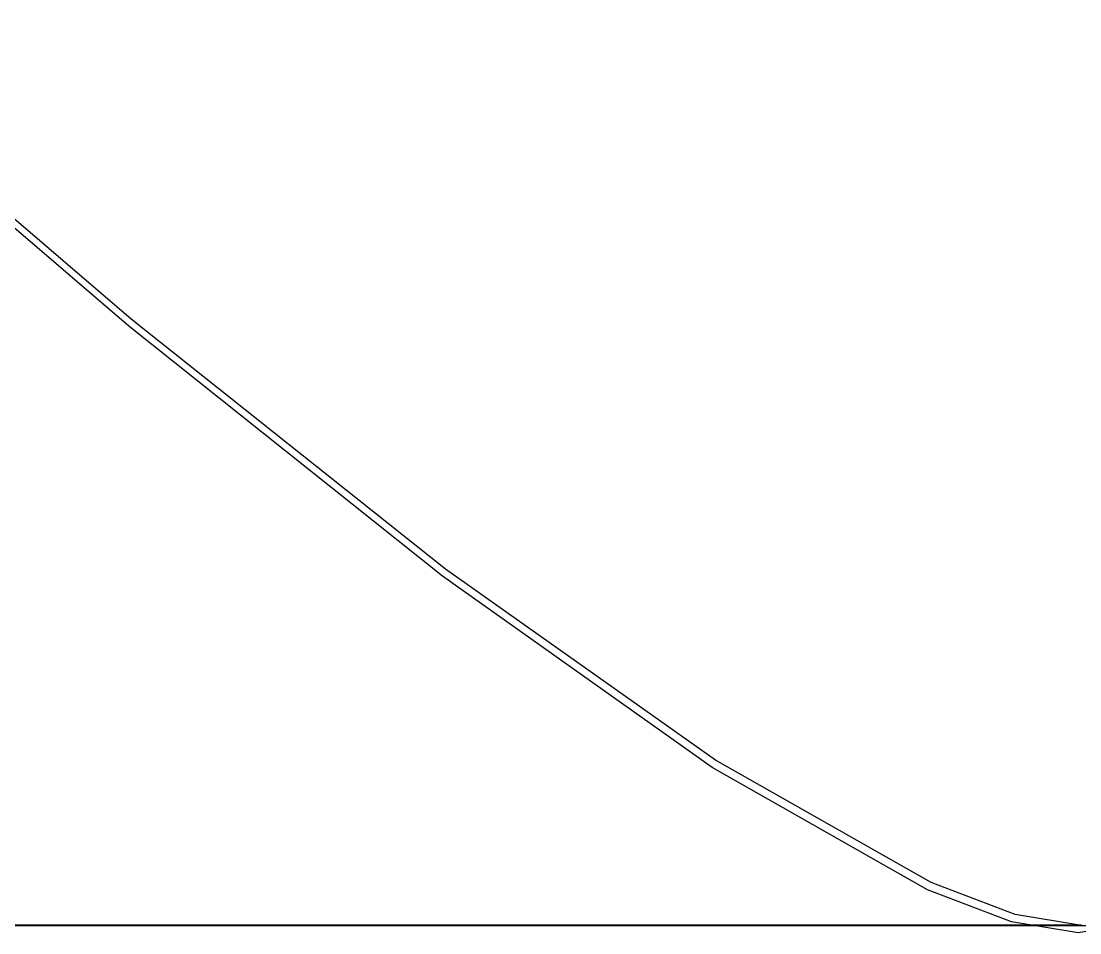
# Model space of a CAD drawing. Extents: x 0 to 141, y -114 to 28.
# Drawn here: x 53.67 to 70.53, y -113.93 to -99.41 of the extents above; entities that cross this region are included whole.
import ezdxf

# ---------------------------------------------------------------- set-up
doc = ezdxf.new("R2010")
doc.units = 0

msp = doc.modelspace()

# ---------------------------------------------------------------- linework, layer by layer
at = {"layer": 'Layer 1'}
for p, q in [((55.419989, -104.157077), (49.873107, -99.409149)), ((55.419989, -104.157077), (49.873107, -99.409149)), ((55.419989, -104.157077), (49.873107, -99.409149)), ((55.419989, -104.157077), (49.873107, -99.409149)), ((55.419989, -104.157077), (49.873107, -99.409149)), ((55.419989, -104.157077), (49.873107, -99.409149)), ((55.419989, -104.157077), (49.873107, -99.409149)), ((55.419989, -104.157077), (49.873107, -99.409149)), ((55.419989, -104.157077), (49.873107, -99.409149)), ((55.419989, -104.157077), (49.873107, -99.409149)), ((55.419989, -104.157077), (49.873107, -99.409149)), ((55.419989, -104.157077), (49.873107, -99.409149)), ((55.419989, -104.157077), (49.873107, -99.409149)), ((55.419989, -104.157077), (49.873107, -99.409149)), ((55.419989, -104.157077), (49.873107, -99.409149)), ((55.419989, -104.157077), (49.873107, -99.409149)), ((55.419989, -104.157077), (49.873107, -99.409149)), ((55.419989, -104.157077), (49.873107, -99.409149)), ((55.419989, -104.157077), (49.873107, -99.409149)), ((55.419989, -104.157077), (49.873107, -99.409149)), ((55.419989, -104.157077), (49.873107, -99.409149)), ((55.419989, -104.157077), (49.873107, -99.409149)), ((55.419989, -104.157077), (49.873107, -99.409149)), ((55.419989, -104.157077), (49.873107, -99.409149)), ((55.419989, -104.157077), (49.873107, -99.409149)), ((55.419989, -104.157077), (49.873107, -99.409149)), ((55.419989, -104.157077), (49.873107, -99.409149)), ((55.419989, -104.157077), (49.873107, -99.409149)), ((55.419989, -104.157077), (49.873107, -99.409149)), ((55.419989, -104.157077), (49.873107, -99.409149)), ((55.419989, -104.157077), (49.873107, -99.409149)), ((55.419989, -104.157077), (49.873107, -99.409149)), ((55.419989, -104.157077), (49.873107, -99.409149)), ((55.419989, -104.157077), (49.873107, -99.409149)), ((55.421423, -104.157512), (49.874614, -99.409773)), ((55.421423, -104.157512), (49.874614, -99.409773)), ((55.421423, -104.157512), (49.874614, -99.409773)), ((55.421423, -104.157512), (49.874614, -99.409773)), ((55.421423, -104.157512), (49.874614, -99.409773)), ((55.421423, -104.157512), (49.874614, -99.409773)), ((55.421423, -104.157512), (49.874614, -99.409773)), ((55.421423, -104.157512), (49.874614, -99.409773)), ((55.421423, -104.157512), (49.874614, -99.409773)), ((55.421423, -104.157512), (49.874614, -99.409773)), ((55.421423, -104.157512), (49.874614, -99.409773)), ((55.421423, -104.157512), (49.874614, -99.409773)), ((55.421423, -104.157512), (49.874614, -99.409773)), ((55.421423, -104.157512), (49.874614, -99.409773)), ((55.421423, -104.157512), (49.874614, -99.409773)), ((55.421423, -104.157512), (49.874614, -99.409773)), ((55.421423, -104.157512), (49.874614, -99.409773)), ((55.421423, -104.157512), (49.874614, -99.409773)), ((55.421423, -104.157512), (49.874614, -99.409773)), ((55.421423, -104.157512), (49.874614, -99.409773)), ((55.421423, -104.157512), (49.874614, -99.409773)), ((55.421423, -104.157512), (49.874614, -99.409773)), ((55.421423, -104.157512), (49.874614, -99.409773)), ((55.421423, -104.157512), (49.874614, -99.409773)), ((55.421423, -104.157512), (49.874614, -99.409773)), ((55.421423, -104.157512), (49.874614, -99.409773)), ((55.421423, -104.157512), (49.874614, -99.409773)), ((55.421423, -104.157512), (49.874614, -99.409773)), ((55.421423, -104.157512), (49.874614, -99.409773)), ((55.421423, -104.157512), (49.874614, -99.409773)), ((55.421423, -104.157512), (49.874614, -99.409773)), ((55.421423, -104.157512), (49.874614, -99.409773)), ((55.421423, -104.157512), (49.874614, -99.409773)), ((55.421423, -104.157512), (49.874614, -99.409773)), ((55.421423, -104.157512), (49.874614, -99.409773)), ((55.421423, -104.157512), (49.874614, -99.409773)), ((55.421423, -104.157512), (49.874614, -99.409773)), ((55.421508, -104.157625), (49.874702, -99.409935)), ((55.421508, -104.157625), (49.874702, -99.409935)), ((55.421508, -104.157625), (49.874702, -99.409935)), ((55.421508, -104.157625), (49.874702, -99.409935)), ((55.421508, -104.157625), (49.874702, -99.409935)), ((55.421508, -104.157625), (49.874702, -99.409935)), ((55.421508, -104.157625), (49.874702, -99.409935)), ((55.421508, -104.157625), (49.874702, -99.409935)), ((55.421508, -104.157625), (49.874702, -99.409935)), ((55.421508, -104.157625), (49.874702, -99.409935)), ((55.421508, -104.157625), (49.874702, -99.409935)), ((55.421508, -104.157625), (49.874702, -99.409935)), ((55.421508, -104.157625), (49.874702, -99.409935)), ((55.421508, -104.157625), (49.874702, -99.409935)), ((55.421508, -104.157625), (49.874702, -99.409935)), ((55.421508, -104.157625), (49.874702, -99.409935)), ((55.421508, -104.157625), (49.874702, -99.409935)), ((55.421508, -104.157625), (49.874702, -99.409935)), ((55.421508, -104.157625), (49.874702, -99.409935)), ((55.421508, -104.157625), (49.874702, -99.409935)), ((55.421508, -104.157625), (49.874702, -99.409935)), ((55.421508, -104.157625), (49.874702, -99.409935)), ((55.421508, -104.157625), (49.874702, -99.409935)), ((55.421508, -104.157625), (49.874702, -99.409935)), ((55.421508, -104.157625), (49.874702, -99.409935)), ((55.421508, -104.157625), (49.874702, -99.409935)), ((55.421508, -104.157625), (49.874702, -99.409935)), ((55.421508, -104.157625), (49.874702, -99.409935)), ((55.421508, -104.157625), (49.874702, -99.409935)), ((55.421508, -104.157625), (49.874702, -99.409935)), ((55.421508, -104.157625), (49.874702, -99.409935)), ((55.421508, -104.157625), (49.874702, -99.409935)), ((55.421508, -104.157625), (49.874702, -99.409935)), ((55.421508, -104.157625), (49.874702, -99.409935)), ((55.421508, -104.157625), (49.874702, -99.409935)), ((55.421508, -104.157625), (49.874702, -99.409935)), ((55.421508, -104.157625), (49.874702, -99.409935)), ((55.421508, -104.157625), (49.874702, -99.409935)), ((55.421508, -104.157625), (49.874702, -99.409935)), ((55.421508, -104.157625), (49.874702, -99.409935)), ((55.380076, -104.266839), (49.8414, -99.514891)), ((60.42555, -108.135237), (55.419989, -104.157077)), ((60.42555, -108.135237), (55.419989, -104.157077)), ((60.42555, -108.135237), (55.419989, -104.157077)), ((60.42555, -108.135237), (55.419989, -104.157077)), ((60.42555, -108.135237), (55.419989, -104.157077)), ((60.42555, -108.135237), (55.419989, -104.157077)), ((60.42555, -108.135237), (55.419989, -104.157077)), ((60.42555, -108.135237), (55.419989, -104.157077)), ((60.42555, -108.135237), (55.419989, -104.157077)), ((60.42555, -108.135237), (55.419989, -104.157077)), ((60.42555, -108.135237), (55.419989, -104.157077)), ((60.42555, -108.135237), (55.419989, -104.157077)), ((60.42555, -108.135237), (55.419989, -104.157077)), ((60.42555, -108.135237), (55.419989, -104.157077)), ((60.42555, -108.135237), (55.419989, -104.157077)), ((60.42555, -108.135237), (55.419989, -104.157077)), ((60.42555, -108.135237), (55.419989, -104.157077)), ((60.42555, -108.135237), (55.419989, -104.157077)), ((60.42555, -108.135237), (55.419989, -104.157077)), ((60.42555, -108.135237), (55.419989, -104.157077)), ((60.42555, -108.135237), (55.419989, -104.157077)), ((60.42555, -108.135237), (55.419989, -104.157077)), ((60.42555, -108.135237), (55.419989, -104.157077)), ((60.42555, -108.135237), (55.419989, -104.157077)), ((60.42555, -108.135237), (55.419989, -104.157077)), ((60.42555, -108.135237), (55.419989, -104.157077)), ((60.42555, -108.135237), (55.419989, -104.157077)), ((60.42555, -108.135237), (55.419989, -104.157077)), ((60.42555, -108.135237), (55.419989, -104.157077)), ((60.42555, -108.135237), (55.419989, -104.157077)), ((60.42555, -108.135237), (55.419989, -104.157077)), ((60.42555, -108.135237), (55.419989, -104.157077)), ((60.42555, -108.135237), (55.419989, -104.157077)), ((60.42555, -108.135237), (55.419989, -104.157077)), ((60.426812, -108.135503), (55.421423, -104.157512)), ((60.426812, -108.135503), (55.421423, -104.157512)), ((60.426812, -108.135503), (55.421423, -104.157512)), ((60.426812, -108.135503), (55.421423, -104.157512)), ((60.426812, -108.135503), (55.421423, -104.157512)), ((60.426812, -108.135503), (55.421423, -104.157512)), ((60.426812, -108.135503), (55.421423, -104.157512)), ((60.426812, -108.135503), (55.421423, -104.157512)), ((60.426812, -108.135503), (55.421423, -104.157512)), ((60.426812, -108.135503), (55.421423, -104.157512)), ((60.426812, -108.135503), (55.421423, -104.157512)), ((60.426812, -108.135503), (55.421423, -104.157512)), ((60.426812, -108.135503), (55.421423, -104.157512)), ((60.426812, -108.135503), (55.421423, -104.157512)), ((60.426812, -108.135503), (55.421423, -104.157512)), ((60.426812, -108.135503), (55.421423, -104.157512)), ((60.426812, -108.135503), (55.421423, -104.157512)), ((60.426812, -108.135503), (55.421423, -104.157512)), ((60.426812, -108.135503), (55.421423, -104.157512)), ((60.426812, -108.135503), (55.421423, -104.157512)), ((60.426812, -108.135503), (55.421423, -104.157512)), ((60.426812, -108.135503), (55.421423, -104.157512)), ((60.426812, -108.135503), (55.421423, -104.157512)), ((60.426812, -108.135503), (55.421423, -104.157512)), ((60.426812, -108.135503), (55.421423, -104.157512)), ((60.426812, -108.135503), (55.421423, -104.157512)), ((60.426812, -108.135503), (55.421423, -104.157512)), ((60.426812, -108.135503), (55.421423, -104.157512)), ((60.426812, -108.135503), (55.421423, -104.157512)), ((60.426812, -108.135503), (55.421423, -104.157512)), ((60.426812, -108.135503), (55.421423, -104.157512)), ((60.426812, -108.135503), (55.421423, -104.157512)), ((60.426812, -108.135503), (55.421423, -104.157512)), ((60.426812, -108.135503), (55.421423, -104.157512)), ((60.426812, -108.135503), (55.421423, -104.157512)), ((60.426812, -108.135503), (55.421423, -104.157512)), ((60.426812, -108.135503), (55.421423, -104.157512)), ((60.426887, -108.135572), (55.421508, -104.157625)), ((60.426887, -108.135572), (55.421508, -104.157625)), ((60.426887, -108.135572), (55.421508, -104.157625)), ((60.426887, -108.135572), (55.421508, -104.157625)), ((60.426887, -108.135572), (55.421508, -104.157625)), ((60.426887, -108.135572), (55.421508, -104.157625)), ((60.426887, -108.135572), (55.421508, -104.157625)), ((60.426887, -108.135572), (55.421508, -104.157625)), ((60.426887, -108.135572), (55.421508, -104.157625)), ((60.426887, -108.135572), (55.421508, -104.157625)), ((60.426887, -108.135572), (55.421508, -104.157625)), ((60.426887, -108.135572), (55.421508, -104.157625)), ((60.426887, -108.135572), (55.421508, -104.157625)), ((60.426887, -108.135572), (55.421508, -104.157625)), ((60.426887, -108.135572), (55.421508, -104.157625)), ((60.426887, -108.135572), (55.421508, -104.157625)), ((60.426887, -108.135572), (55.421508, -104.157625)), ((60.426887, -108.135572), (55.421508, -104.157625)), ((60.426887, -108.135572), (55.421508, -104.157625)), ((60.426887, -108.135572), (55.421508, -104.157625)), ((60.426887, -108.135572), (55.421508, -104.157625)), ((60.426887, -108.135572), (55.421508, -104.157625)), ((60.426887, -108.135572), (55.421508, -104.157625)), ((60.426887, -108.135572), (55.421508, -104.157625)), ((60.426887, -108.135572), (55.421508, -104.157625)), ((60.426887, -108.135572), (55.421508, -104.157625)), ((60.426887, -108.135572), (55.421508, -104.157625)), ((60.426887, -108.135572), (55.421508, -104.157625)), ((60.426887, -108.135572), (55.421508, -104.157625)), ((60.426887, -108.135572), (55.421508, -104.157625)), ((60.426887, -108.135572), (55.421508, -104.157625)), ((60.426887, -108.135572), (55.421508, -104.157625)), ((60.426887, -108.135572), (55.421508, -104.157625)), ((60.426887, -108.135572), (55.421508, -104.157625)), ((60.426887, -108.135572), (55.421508, -104.157625)), ((60.426887, -108.135572), (55.421508, -104.157625)), ((60.426887, -108.135572), (55.421508, -104.157625)), ((60.426887, -108.135572), (55.421508, -104.157625)), ((60.426887, -108.135572), (55.421508, -104.157625)), ((60.426887, -108.135572), (55.421508, -104.157625)), ((60.378595, -108.248383), (55.380076, -104.266839)), ((64.725909, -111.17972), (60.42555, -108.135237)), ((64.725909, -111.17972), (60.42555, -108.135237)), ((64.725909, -111.17972), (60.42555, -108.135237)), ((64.725909, -111.17972), (60.42555, -108.135237)), ((64.725909, -111.17972), (60.42555, -108.135237)), ((64.725909, -111.17972), (60.42555, -108.135237)), ((64.725909, -111.17972), (60.42555, -108.135237)), ((64.725909, -111.17972), (60.42555, -108.135237)), ((64.725909, -111.17972), (60.42555, -108.135237)), ((64.725909, -111.17972), (60.42555, -108.135237)), ((64.725909, -111.17972), (60.42555, -108.135237)), ((64.725909, -111.17972), (60.42555, -108.135237)), ((64.725909, -111.17972), (60.42555, -108.135237)), ((64.725909, -111.17972), (60.42555, -108.135237)), ((64.725909, -111.17972), (60.42555, -108.135237)), ((64.725909, -111.17972), (60.42555, -108.135237)), ((64.725909, -111.17972), (60.42555, -108.135237)), ((64.725909, -111.17972), (60.42555, -108.135237)), ((64.725909, -111.17972), (60.42555, -108.135237)), ((64.725909, -111.17972), (60.42555, -108.135237)), ((64.725909, -111.17972), (60.42555, -108.135237)), ((64.725909, -111.17972), (60.42555, -108.135237)), ((64.725909, -111.17972), (60.42555, -108.135237)), ((64.725909, -111.17972), (60.42555, -108.135237)), ((64.725909, -111.17972), (60.42555, -108.135237)), ((64.725909, -111.17972), (60.42555, -108.135237)), ((64.725909, -111.17972), (60.42555, -108.135237)), ((64.725909, -111.17972), (60.42555, -108.135237)), ((64.725909, -111.17972), (60.42555, -108.135237)), ((64.725909, -111.17972), (60.42555, -108.135237)), ((64.725909, -111.17972), (60.42555, -108.135237)), ((64.725909, -111.17972), (60.42555, -108.135237)), ((64.725909, -111.17972), (60.42555, -108.135237)), ((64.725909, -111.17972), (60.42555, -108.135237)), ((64.726885, -111.179847), (60.426812, -108.135503)), ((64.726885, -111.179847), (60.426812, -108.135503)), ((64.726885, -111.179847), (60.426812, -108.135503)), ((64.726885, -111.179847), (60.426812, -108.135503)), ((64.726885, -111.179847), (60.426812, -108.135503)), ((64.726885, -111.179847), (60.426812, -108.135503)), ((64.726885, -111.179847), (60.426812, -108.135503)), ((64.726885, -111.179847), (60.426812, -108.135503)), ((64.726885, -111.179847), (60.426812, -108.135503)), ((64.726885, -111.179847), (60.426812, -108.135503)), ((64.726885, -111.179847), (60.426812, -108.135503)), ((64.726885, -111.179847), (60.426812, -108.135503)), ((64.726885, -111.179847), (60.426812, -108.135503)), ((64.726885, -111.179847), (60.426812, -108.135503)), ((64.726885, -111.179847), (60.426812, -108.135503)), ((64.726885, -111.179847), (60.426812, -108.135503)), ((64.726885, -111.179847), (60.426812, -108.135503)), ((64.726885, -111.179847), (60.426812, -108.135503)), ((64.726885, -111.179847), (60.426812, -108.135503)), ((64.726885, -111.179847), (60.426812, -108.135503)), ((64.726885, -111.179847), (60.426812, -108.135503)), ((64.726885, -111.179847), (60.426812, -108.135503)), ((64.726885, -111.179847), (60.426812, -108.135503)), ((64.726885, -111.179847), (60.426812, -108.135503)), ((64.726885, -111.179847), (60.426812, -108.135503)), ((64.726885, -111.179847), (60.426812, -108.135503)), ((64.726885, -111.179847), (60.426812, -108.135503)), ((64.726885, -111.179847), (60.426812, -108.135503)), ((64.726885, -111.179847), (60.426812, -108.135503)), ((64.726885, -111.179847), (60.426812, -108.135503)), ((64.726885, -111.179847), (60.426812, -108.135503)), ((64.726885, -111.179847), (60.426812, -108.135503)), ((64.726885, -111.179847), (60.426812, -108.135503)), ((64.726885, -111.179847), (60.426812, -108.135503)), ((64.726885, -111.179847), (60.426812, -108.135503)), ((64.726885, -111.179847), (60.426812, -108.135503)), ((64.726885, -111.179847), (60.426812, -108.135503)), ((64.726942, -111.17988), (60.426887, -108.135572)), ((64.726942, -111.17988), (60.426887, -108.135572)), ((64.726942, -111.17988), (60.426887, -108.135572)), ((64.726942, -111.17988), (60.426887, -108.135572)), ((64.726942, -111.17988), (60.426887, -108.135572)), ((64.726942, -111.17988), (60.426887, -108.135572)), ((64.726942, -111.17988), (60.426887, -108.135572)), ((64.726942, -111.17988), (60.426887, -108.135572)), ((64.726942, -111.17988), (60.426887, -108.135572)), ((64.726942, -111.17988), (60.426887, -108.135572)), ((64.726942, -111.17988), (60.426887, -108.135572)), ((64.726942, -111.17988), (60.426887, -108.135572)), ((64.726942, -111.17988), (60.426887, -108.135572)), ((64.726942, -111.17988), (60.426887, -108.135572)), ((64.726942, -111.17988), (60.426887, -108.135572)), ((64.726942, -111.17988), (60.426887, -108.135572)), ((64.726942, -111.17988), (60.426887, -108.135572)), ((64.726942, -111.17988), (60.426887, -108.135572)), ((64.726942, -111.17988), (60.426887, -108.135572)), ((64.726942, -111.17988), (60.426887, -108.135572)), ((64.726942, -111.17988), (60.426887, -108.135572)), ((64.726942, -111.17988), (60.426887, -108.135572)), ((64.726942, -111.17988), (60.426887, -108.135572)), ((64.726942, -111.17988), (60.426887, -108.135572)), ((64.726942, -111.17988), (60.426887, -108.135572)), ((64.726942, -111.17988), (60.426887, -108.135572)), ((64.726942, -111.17988), (60.426887, -108.135572)), ((64.726942, -111.17988), (60.426887, -108.135572)), ((64.726942, -111.17988), (60.426887, -108.135572)), ((64.726942, -111.17988), (60.426887, -108.135572)), ((64.726942, -111.17988), (60.426887, -108.135572)), ((64.726942, -111.17988), (60.426887, -108.135572)), ((64.726942, -111.17988), (60.426887, -108.135572)), ((64.726942, -111.17988), (60.426887, -108.135572)), ((64.726942, -111.17988), (60.426887, -108.135572)), ((64.726942, -111.17988), (60.426887, -108.135572)), ((64.726942, -111.17988), (60.426887, -108.135572)), ((64.726942, -111.17988), (60.426887, -108.135572)), ((64.726942, -111.17988), (60.426887, -108.135572)), ((64.726942, -111.17988), (60.426887, -108.135572)), ((64.673375, -111.295464), (60.378595, -108.248383)), ((68.157186, -113.126611), (64.725909, -111.17972)), ((68.157186, -113.126611), (64.725909, -111.17972)), ((68.157186, -113.126611), (64.725909, -111.17972)), ((68.157186, -113.126611), (64.725909, -111.17972)), ((68.157186, -113.126611), (64.725909, -111.17972)), ((68.157186, -113.126611), (64.725909, -111.17972)), ((68.157186, -113.126611), (64.725909, -111.17972)), ((68.157186, -113.126611), (64.725909, -111.17972)), ((68.157186, -113.126611), (64.725909, -111.17972)), ((68.157186, -113.126611), (64.725909, -111.17972)), ((68.157186, -113.126611), (64.725909, -111.17972)), ((68.157186, -113.126611), (64.725909, -111.17972)), ((68.157186, -113.126611), (64.725909, -111.17972)), ((68.157186, -113.126611), (64.725909, -111.17972)), ((68.157186, -113.126611), (64.725909, -111.17972)), ((68.157186, -113.126611), (64.725909, -111.17972)), ((68.157186, -113.126611), (64.725909, -111.17972)), ((68.157186, -113.126611), (64.725909, -111.17972)), ((68.157186, -113.126611), (64.725909, -111.17972)), ((68.157186, -113.126611), (64.725909, -111.17972)), ((68.157186, -113.126611), (64.725909, -111.17972)), ((68.157186, -113.126611), (64.725909, -111.17972)), ((68.157186, -113.126611), (64.725909, -111.17972)), ((68.157186, -113.126611), (64.725909, -111.17972)), ((68.157186, -113.126611), (64.725909, -111.17972)), ((68.157186, -113.126611), (64.725909, -111.17972)), ((68.157186, -113.126611), (64.725909, -111.17972)), ((68.157186, -113.126611), (64.725909, -111.17972)), ((68.157186, -113.126611), (64.725909, -111.17972)), ((68.157186, -113.126611), (64.725909, -111.17972)), ((68.157186, -113.126611), (64.725909, -111.17972)), ((68.157186, -113.126611), (64.725909, -111.17972)), ((68.157186, -113.126611), (64.725909, -111.17972)), ((68.157186, -113.126611), (64.725909, -111.17972)), ((68.157746, -113.126645), (64.726885, -111.179847)), ((68.157746, -113.126645), (64.726885, -111.179847)), ((68.157746, -113.126645), (64.726885, -111.179847)), ((68.157746, -113.126645), (64.726885, -111.179847)), ((68.157746, -113.126645), (64.726885, -111.179847)), ((68.157746, -113.126645), (64.726885, -111.179847)), ((68.157746, -113.126645), (64.726885, -111.179847)), ((68.157746, -113.126645), (64.726885, -111.179847)), ((68.157746, -113.126645), (64.726885, -111.179847)), ((68.157746, -113.126645), (64.726885, -111.179847)), ((68.157746, -113.126645), (64.726885, -111.179847)), ((68.157746, -113.126645), (64.726885, -111.179847)), ((68.157746, -113.126645), (64.726885, -111.179847)), ((68.157746, -113.126645), (64.726885, -111.179847)), ((68.157746, -113.126645), (64.726885, -111.179847)), ((68.157746, -113.126645), (64.726885, -111.179847)), ((68.157746, -113.126645), (64.726885, -111.179847)), ((68.157746, -113.126645), (64.726885, -111.179847)), ((68.157746, -113.126645), (64.726885, -111.179847)), ((68.157746, -113.126645), (64.726885, -111.179847)), ((68.157746, -113.126645), (64.726885, -111.179847)), ((68.157746, -113.126645), (64.726885, -111.179847)), ((68.157746, -113.126645), (64.726885, -111.179847)), ((68.157746, -113.126645), (64.726885, -111.179847)), ((68.157746, -113.126645), (64.726885, -111.179847)), ((68.157746, -113.126645), (64.726885, -111.179847)), ((68.157746, -113.126645), (64.726885, -111.179847)), ((68.157746, -113.126645), (64.726885, -111.179847)), ((68.157746, -113.126645), (64.726885, -111.179847)), ((68.157746, -113.126645), (64.726885, -111.179847)), ((68.157746, -113.126645), (64.726885, -111.179847)), ((68.157746, -113.126645), (64.726885, -111.179847)), ((68.157746, -113.126645), (64.726885, -111.179847)), ((68.157746, -113.126645), (64.726885, -111.179847)), ((68.157746, -113.126645), (64.726885, -111.179847)), ((68.157746, -113.126645), (64.726885, -111.179847)), ((68.157746, -113.126645), (64.726885, -111.179847)), ((68.157779, -113.126654), (64.726942, -111.17988)), ((68.157779, -113.126654), (64.726942, -111.17988)), ((68.157779, -113.126654), (64.726942, -111.17988)), ((68.157779, -113.126654), (64.726942, -111.17988)), ((68.157779, -113.126654), (64.726942, -111.17988)), ((68.157779, -113.126654), (64.726942, -111.17988)), ((68.157779, -113.126654), (64.726942, -111.17988)), ((68.157779, -113.126654), (64.726942, -111.17988)), ((68.157779, -113.126654), (64.726942, -111.17988)), ((68.157779, -113.126654), (64.726942, -111.17988)), ((68.157779, -113.126654), (64.726942, -111.17988)), ((68.157779, -113.126654), (64.726942, -111.17988)), ((68.157779, -113.126654), (64.726942, -111.17988)), ((68.157779, -113.126654), (64.726942, -111.17988)), ((68.157779, -113.126654), (64.726942, -111.17988)), ((68.157779, -113.126654), (64.726942, -111.17988)), ((68.157779, -113.126654), (64.726942, -111.17988)), ((68.157779, -113.126654), (64.726942, -111.17988)), ((68.157779, -113.126654), (64.726942, -111.17988)), ((68.157779, -113.126654), (64.726942, -111.17988)), ((68.157779, -113.126654), (64.726942, -111.17988)), ((68.157779, -113.126654), (64.726942, -111.17988)), ((68.157779, -113.126654), (64.726942, -111.17988)), ((68.157779, -113.126654), (64.726942, -111.17988)), ((68.157779, -113.126654), (64.726942, -111.17988)), ((68.157779, -113.126654), (64.726942, -111.17988)), ((68.157779, -113.126654), (64.726942, -111.17988)), ((68.157779, -113.126654), (64.726942, -111.17988)), ((68.157779, -113.126654), (64.726942, -111.17988)), ((68.157779, -113.126654), (64.726942, -111.17988)), ((68.157779, -113.126654), (64.726942, -111.17988)), ((68.157779, -113.126654), (64.726942, -111.17988)), ((68.157779, -113.126654), (64.726942, -111.17988)), ((68.157779, -113.126654), (64.726942, -111.17988)), ((68.157779, -113.126654), (64.726942, -111.17988)), ((68.157779, -113.126654), (64.726942, -111.17988)), ((68.157779, -113.126654), (64.726942, -111.17988)), ((68.157779, -113.126654), (64.726942, -111.17988)), ((68.157779, -113.126654), (64.726942, -111.17988)), ((68.157779, -113.126654), (64.726942, -111.17988)), ((68.100837, -113.244023), (64.673375, -111.295464)), ((69.438204, -113.755088), (68.100837, -113.244023)), ((69.495706, -113.637238), (68.157186, -113.126611)), ((69.495706, -113.637238), (68.157186, -113.126611)), ((69.495706, -113.637238), (68.157186, -113.126611)), ((69.495706, -113.637238), (68.157186, -113.126611)), ((69.495706, -113.637238), (68.157186, -113.126611)), ((69.495706, -113.637238), (68.157186, -113.126611)), ((69.495706, -113.637238), (68.157186, -113.126611)), ((69.495706, -113.637238), (68.157186, -113.126611)), ((69.495706, -113.637238), (68.157186, -113.126611)), ((69.495706, -113.637238), (68.157186, -113.126611)), ((69.495706, -113.637238), (68.157186, -113.126611)), ((69.495706, -113.637238), (68.157186, -113.126611)), ((69.495706, -113.637238), (68.157186, -113.126611)), ((69.495706, -113.637238), (68.157186, -113.126611)), ((69.495706, -113.637238), (68.157186, -113.126611)), ((69.495706, -113.637238), (68.157186, -113.126611)), ((69.495706, -113.637238), (68.157186, -113.126611)), ((69.495706, -113.637238), (68.157186, -113.126611)), ((69.495706, -113.637238), (68.157186, -113.126611)), ((69.495706, -113.637238), (68.157186, -113.126611)), ((69.495706, -113.637238), (68.157186, -113.126611)), ((69.495706, -113.637238), (68.157186, -113.126611)), ((69.495706, -113.637238), (68.157186, -113.126611)), ((69.495706, -113.637238), (68.157186, -113.126611)), ((69.495706, -113.637238), (68.157186, -113.126611)), ((69.495706, -113.637238), (68.157186, -113.126611)), ((69.495706, -113.637238), (68.157186, -113.126611)), ((69.495706, -113.637238), (68.157186, -113.126611)), ((69.495706, -113.637238), (68.157186, -113.126611)), ((69.495706, -113.637238), (68.157186, -113.126611)), ((69.495706, -113.637238), (68.157186, -113.126611)), ((69.495706, -113.637238), (68.157186, -113.126611)), ((69.495706, -113.637238), (68.157186, -113.126611)), ((69.495706, -113.637238), (68.157186, -113.126611)), ((69.496005, -113.637247), (68.157746, -113.126645)), ((69.496005, -113.637247), (68.157746, -113.126645)), ((69.496005, -113.637247), (68.157746, -113.126645)), ((69.496005, -113.637247), (68.157746, -113.126645)), ((69.496005, -113.637247), (68.157746, -113.126645)), ((69.496005, -113.637247), (68.157746, -113.126645)), ((69.496005, -113.637247), (68.157746, -113.126645)), ((69.496005, -113.637247), (68.157746, -113.126645)), ((69.496005, -113.637247), (68.157746, -113.126645)), ((69.496005, -113.637247), (68.157746, -113.126645)), ((69.496005, -113.637247), (68.157746, -113.126645)), ((69.496005, -113.637247), (68.157746, -113.126645)), ((69.496005, -113.637247), (68.157746, -113.126645)), ((69.496005, -113.637247), (68.157746, -113.126645)), ((69.496005, -113.637247), (68.157746, -113.126645)), ((69.496005, -113.637247), (68.157746, -113.126645)), ((69.496005, -113.637247), (68.157746, -113.126645)), ((69.496005, -113.637247), (68.157746, -113.126645)), ((69.496005, -113.637247), (68.157746, -113.126645)), ((69.496005, -113.637247), (68.157746, -113.126645)), ((69.496005, -113.637247), (68.157746, -113.126645)), ((69.496005, -113.637247), (68.157746, -113.126645)), ((69.496005, -113.637247), (68.157746, -113.126645)), ((69.496005, -113.637247), (68.157746, -113.126645)), ((69.496005, -113.637247), (68.157746, -113.126645)), ((69.496005, -113.637247), (68.157746, -113.126645)), ((69.496005, -113.637247), (68.157746, -113.126645)), ((69.496005, -113.637247), (68.157746, -113.126645)), ((69.496005, -113.637247), (68.157746, -113.126645)), ((69.496005, -113.637247), (68.157746, -113.126645)), ((69.496005, -113.637247), (68.157746, -113.126645)), ((69.496005, -113.637247), (68.157746, -113.126645)), ((69.496005, -113.637247), (68.157746, -113.126645)), ((69.496005, -113.637247), (68.157746, -113.126645)), ((69.496005, -113.637247), (68.157746, -113.126645)), ((69.496005, -113.637247), (68.157746, -113.126645)), ((69.496005, -113.637247), (68.157746, -113.126645)), ((69.496022, -113.637249), (68.157779, -113.126654)), ((69.496022, -113.637249), (68.157779, -113.126654)), ((69.496022, -113.637249), (68.157779, -113.126654)), ((69.496022, -113.637249), (68.157779, -113.126654)), ((69.496022, -113.637249), (68.157779, -113.126654)), ((69.496022, -113.637249), (68.157779, -113.126654)), ((69.496022, -113.637249), (68.157779, -113.126654)), ((69.496022, -113.637249), (68.157779, -113.126654)), ((69.496022, -113.637249), (68.157779, -113.126654)), ((69.496022, -113.637249), (68.157779, -113.126654)), ((69.496022, -113.637249), (68.157779, -113.126654)), ((69.496022, -113.637249), (68.157779, -113.126654)), ((69.496022, -113.637249), (68.157779, -113.126654)), ((69.496022, -113.637249), (68.157779, -113.126654)), ((69.496022, -113.637249), (68.157779, -113.126654)), ((69.496022, -113.637249), (68.157779, -113.126654)), ((69.496022, -113.637249), (68.157779, -113.126654)), ((69.496022, -113.637249), (68.157779, -113.126654)), ((69.496022, -113.637249), (68.157779, -113.126654)), ((69.496022, -113.637249), (68.157779, -113.126654)), ((69.496022, -113.637249), (68.157779, -113.126654)), ((69.496022, -113.637249), (68.157779, -113.126654)), ((69.496022, -113.637249), (68.157779, -113.126654)), ((69.496022, -113.637249), (68.157779, -113.126654)), ((69.496022, -113.637249), (68.157779, -113.126654)), ((69.496022, -113.637249), (68.157779, -113.126654)), ((69.496022, -113.637249), (68.157779, -113.126654)), ((69.496022, -113.637249), (68.157779, -113.126654)), ((69.496022, -113.637249), (68.157779, -113.126654)), ((69.496022, -113.637249), (68.157779, -113.126654)), ((69.496022, -113.637249), (68.157779, -113.126654)), ((69.496022, -113.637249), (68.157779, -113.126654)), ((69.496022, -113.637249), (68.157779, -113.126654)), ((69.496022, -113.637249), (68.157779, -113.126654)), ((69.496022, -113.637249), (68.157779, -113.126654)), ((69.496022, -113.637249), (68.157779, -113.126654)), ((69.496022, -113.637249), (68.157779, -113.126654)), ((69.496022, -113.637249), (68.157779, -113.126654)), ((69.496022, -113.637249), (68.157779, -113.126654)), ((69.496022, -113.637249), (68.157779, -113.126654)), ((70.4974, -113.93), (69.438204, -113.755088)), ((70.5555, -113.812), (69.495706, -113.637238)), ((70.5555, -113.812), (69.495706, -113.637238)), ((70.5555, -113.812), (69.495706, -113.637238)), ((70.5555, -113.812), (69.495706, -113.637238)), ((70.5555, -113.812), (69.495706, -113.637238)), ((70.5555, -113.812), (69.495706, -113.637238)), ((70.5555, -113.812), (69.495706, -113.637238)), ((70.5555, -113.812), (69.495706, -113.637238)), ((70.5555, -113.812), (69.495706, -113.637238)), ((70.5555, -113.812), (69.495706, -113.637238)), ((70.5555, -113.812), (69.495706, -113.637238)), ((70.5555, -113.812), (69.495706, -113.637238)), ((70.5555, -113.812), (69.495706, -113.637238)), ((70.5555, -113.812), (69.495706, -113.637238)), ((70.5555, -113.812), (69.495706, -113.637238)), ((70.5555, -113.812), (69.495706, -113.637238)), ((70.5555, -113.812), (69.495706, -113.637238)), ((70.5555, -113.812), (69.495706, -113.637238)), ((70.5555, -113.812), (69.495706, -113.637238)), ((70.5555, -113.812), (69.495706, -113.637238)), ((70.5555, -113.812), (69.495706, -113.637238)), ((70.5555, -113.812), (69.495706, -113.637238)), ((70.5555, -113.812), (69.495706, -113.637238)), ((70.5555, -113.812), (69.495706, -113.637238)), ((70.5555, -113.812), (69.495706, -113.637238)), ((70.5555, -113.812), (69.495706, -113.637238)), ((70.5555, -113.812), (69.495706, -113.637238)), ((70.5555, -113.812), (69.495706, -113.637238)), ((70.5555, -113.812), (69.495706, -113.637238)), ((70.5555, -113.812), (69.495706, -113.637238)), ((70.5555, -113.812), (69.495706, -113.637238)), ((70.5555, -113.812), (69.495706, -113.637238)), ((70.5555, -113.812), (69.495706, -113.637238)), ((70.5555, -113.812), (69.495706, -113.637238)), ((70.5555, -113.812), (69.496005, -113.637247)), ((70.5555, -113.812), (69.496005, -113.637247)), ((70.5555, -113.812), (69.496005, -113.637247)), ((70.5555, -113.812), (69.496005, -113.637247)), ((70.5555, -113.812), (69.496005, -113.637247)), ((70.5555, -113.812), (69.496005, -113.637247)), ((70.5555, -113.812), (69.496005, -113.637247)), ((70.5555, -113.812), (69.496005, -113.637247)), ((70.5555, -113.812), (69.496005, -113.637247)), ((70.5555, -113.812), (69.496005, -113.637247)), ((70.5555, -113.812), (69.496005, -113.637247)), ((70.5555, -113.812), (69.496005, -113.637247)), ((70.5555, -113.812), (69.496005, -113.637247)), ((70.5555, -113.812), (69.496005, -113.637247)), ((70.5555, -113.812), (69.496005, -113.637247)), ((70.5555, -113.812), (69.496005, -113.637247)), ((70.5555, -113.812), (69.496005, -113.637247)), ((70.5555, -113.812), (69.496005, -113.637247)), ((70.5555, -113.812), (69.496005, -113.637247)), ((70.5555, -113.812), (69.496005, -113.637247)), ((70.5555, -113.812), (69.496005, -113.637247)), ((70.5555, -113.812), (69.496005, -113.637247)), ((70.5555, -113.812), (69.496005, -113.637247)), ((70.5555, -113.812), (69.496005, -113.637247)), ((70.5555, -113.812), (69.496005, -113.637247)), ((70.5555, -113.812), (69.496005, -113.637247)), ((70.5555, -113.812), (69.496005, -113.637247)), ((70.5555, -113.812), (69.496005, -113.637247)), ((70.5555, -113.812), (69.496005, -113.637247)), ((70.5555, -113.812), (69.496005, -113.637247)), ((70.5555, -113.812), (69.496005, -113.637247)), ((70.5555, -113.812), (69.496005, -113.637247)), ((70.5555, -113.812), (69.496005, -113.637247)), ((70.5555, -113.812), (69.496005, -113.637247)), ((70.5555, -113.812), (69.496005, -113.637247)), ((70.5555, -113.812), (69.496005, -113.637247)), ((70.5555, -113.812), (69.496005, -113.637247)), ((70.5555, -113.812), (69.496022, -113.637249)), ((70.5555, -113.812), (69.496022, -113.637249)), ((70.5555, -113.812), (69.496022, -113.637249)), ((70.5555, -113.812), (69.496022, -113.637249)), ((70.5555, -113.812), (69.496022, -113.637249)), ((70.5555, -113.812), (69.496022, -113.637249)), ((70.5555, -113.812), (69.496022, -113.637249)), ((70.5555, -113.812), (69.496022, -113.637249)), ((70.5555, -113.812), (69.496022, -113.637249)), ((70.5555, -113.812), (69.496022, -113.637249)), ((70.5555, -113.812), (69.496022, -113.637249)), ((70.5555, -113.812), (69.496022, -113.637249)), ((70.5555, -113.812), (69.496022, -113.637249)), ((70.5555, -113.812), (69.496022, -113.637249)), ((70.5555, -113.812), (69.496022, -113.637249)), ((70.5555, -113.812), (69.496022, -113.637249)), ((70.5555, -113.812), (69.496022, -113.637249)), ((70.5555, -113.812), (69.496022, -113.637249)), ((70.5555, -113.812), (69.496022, -113.637249)), ((70.5555, -113.812), (69.496022, -113.637249)), ((70.5555, -113.812), (69.496022, -113.637249)), ((70.5555, -113.812), (69.496022, -113.637249)), ((70.5555, -113.812), (69.496022, -113.637249)), ((70.5555, -113.812), (69.496022, -113.637249)), ((70.5555, -113.812), (69.496022, -113.637249)), ((70.5555, -113.812), (69.496022, -113.637249)), ((70.5555, -113.812), (69.496022, -113.637249)), ((70.5555, -113.812), (69.496022, -113.637249)), ((70.5555, -113.812), (69.496022, -113.637249)), ((70.5555, -113.812), (69.496022, -113.637249)), ((70.5555, -113.812), (69.496022, -113.637249)), ((70.5555, -113.812), (69.496022, -113.637249)), ((70.5555, -113.812), (69.496022, -113.637249)), ((70.5555, -113.812), (69.496022, -113.637249)), ((70.5555, -113.812), (69.496022, -113.637249)), ((70.5555, -113.812), (69.496022, -113.637249)), ((70.5555, -113.812), (69.496022, -113.637249)), ((70.5555, -113.812), (69.496022, -113.637249)), ((70.5555, -113.812), (69.496022, -113.637249)), ((70.5555, -113.812), (69.496022, -113.637249)), ((71.557782, -113.754391), (70.4974, -113.93)), ((70.5555, -113.808), (0, -113.808)), ((70.5555, -113.808), (0, -113.808)), ((70.5555, -113.808), (0, -113.808)), ((70.5555, -113.808), (0, -113.808)), ((70.5555, -113.808), (0, -113.808)), ((70.5555, -113.808), (0, -113.808)), ((70.5555, -113.808), (0, -113.808)), ((70.5555, -113.808), (0, -113.808)), ((70.5555, -113.808), (0, -113.808)), ((70.5555, -113.808), (0, -113.808)), ((70.5555, -113.808), (0, -113.808)), ((70.5555, -113.808), (0, -113.808)), ((70.5555, -113.808), (0, -113.808)), ((70.5555, -113.808), (0, -113.808)), ((70.5555, -113.808), (0, -113.808)), ((70.5555, -113.808), (0, -113.808)), ((70.5555, -113.808), (0, -113.808)), ((70.5555, -113.808), (0, -113.808)), ((70.5555, -113.808), (0, -113.808)), ((70.5555, -113.808), (0, -113.808)), ((70.5555, -113.808), (0, -113.808)), ((70.5555, -113.808), (0, -113.808)), ((70.5555, -113.808), (0, -113.808)), ((70.5555, -113.808), (0, -113.808)), ((70.5555, -113.808), (0, -113.808)), ((70.5555, -113.808), (0, -113.808)), ((0, -113.812), (141.111, -113.812)), ((0, -113.812), (141.111, -113.812)), ((0, -113.812), (141.111, -113.812)), ((0, -113.812), (141.111, -113.812)), ((0, -113.812), (141.111, -113.812)), ((0, -113.812), (141.111, -113.812)), ((0, -113.812), (141.111, -113.812)), ((0, -113.812), (141.111, -113.812)), ((70.5555, -113.812), (0, -113.812)), ((0, -113.812), (141.111, -113.812)), ((70.5555, -113.812), (0, -113.812)), ((0, -113.812), (141.111, -113.812)), ((0, -113.812), (141.111, -113.812)), ((70.5555, -113.812), (0, -113.812)), ((70.5555, -113.812), (0, -113.812)), ((0, -113.812), (141.111, -113.812)), ((0, -113.812), (141.111, -113.812)), ((0, -113.812), (141.111, -113.812)), ((70.5555, -113.812), (0, -113.812)), ((70.5555, -113.812), (0, -113.812)), ((0, -113.812), (141.111, -113.812)), ((0, -113.812), (141.111, -113.812)), ((0, -113.812), (141.111, -113.812)), ((0, -113.812), (141.111, -113.812)), ((0, -113.812), (141.111, -113.812)), ((70.5555, -113.812), (0, -113.812)), ((0, -113.812), (141.111, -113.812)), ((70.5555, -113.812), (0, -113.812)), ((0, -113.812), (141.111, -113.812)), ((0, -113.812), (141.111, -113.812)), ((70.5555, -113.812), (0, -113.812)), ((0, -113.812), (141.111, -113.812)), ((0, -113.812), (141.111, -113.812)), ((70.5555, -113.812), (0, -113.812)), ((0, -113.812), (141.111, -113.812)), ((0, -113.812), (141.111, -113.812)), ((0, -113.812), (141.111, -113.812)), ((0, -113.812), (141.111, -113.812)), ((0, -113.812), (141.111, -113.812)), ((0, -113.812), (141.111, -113.812)), ((70.5555, -113.812), (0, -113.812)), ((70.5555, -113.812), (0, -113.812)), ((0, -113.812), (141.111, -113.812)), ((0, -113.812), (141.111, -113.812)), ((0, -113.812), (141.111, -113.812)), ((70.5555, -113.812), (0, -113.812)), ((0, -113.812), (141.111, -113.812)), ((0, -113.812), (141.111, -113.812)), ((70.5555, -113.812), (0, -113.812)), ((70.5555, -113.812), (0, -113.812)), ((0, -113.812), (141.111, -113.812)), ((70.5555, -113.812), (0, -113.812)), ((0, -113.812), (141.111, -113.812)), ((0, -113.812), (141.111, -113.812)), ((70.5555, -113.812), (0, -113.812)), ((70.5555, -113.812), (0, -113.812)), ((70.5555, -113.812), (0, -113.812)), ((0, -113.812), (141.111, -113.812)), ((0, -113.812), (141.111, -113.812)), ((70.5555, -113.812), (0, -113.812)), ((70.5555, -113.812), (0, -113.812)), ((0, -113.812), (141.111, -113.812)), ((70.5555, -113.812), (0, -113.812)), ((0, -113.812), (141.111, -113.812)), ((70.5555, -113.812), (0, -113.812)), ((0, -113.812), (141.111, -113.812)), ((0, -113.812), (141.111, -113.812)), ((70.5555, -113.812), (0, -113.812)), ((70.5555, -113.812), (0, -113.812)), ((0, -113.812), (141.111, -113.812)), ((0, -113.812), (141.111, -113.812)), ((0, -113.812), (141.111, -113.812)), ((0, -113.812), (141.111, -113.812)), ((0, -113.812), (141.111, -113.812)), ((70.5555, -113.812), (0, -113.812)), ((0, -113.812), (141.111, -113.812)), ((70.5555, -113.812), (0, -113.812)), ((70.5555, -113.812), (0, -113.812)), ((0, -113.812), (141.111, -113.812)), ((70.5555, -113.812), (0, -113.812)), ((0, -113.812), (141.111, -113.812)), ((0, -113.812), (141.111, -113.812)), ((0, -113.812), (141.111, -113.812)), ((0, -113.812), (141.111, -113.812)), ((0, -113.812), (141.111, -113.812)), ((70.5555, -113.812), (0, -113.812)), ((0, -113.812), (141.111, -113.812)), ((70.5555, -113.812), (0, -113.812)), ((70.5555, -113.812), (0, -113.812)), ((70.5555, -113.812), (0, -113.812))]:
    msp.add_line(p, q, dxfattribs=at)

doc.saveas('drawing.dxf')
